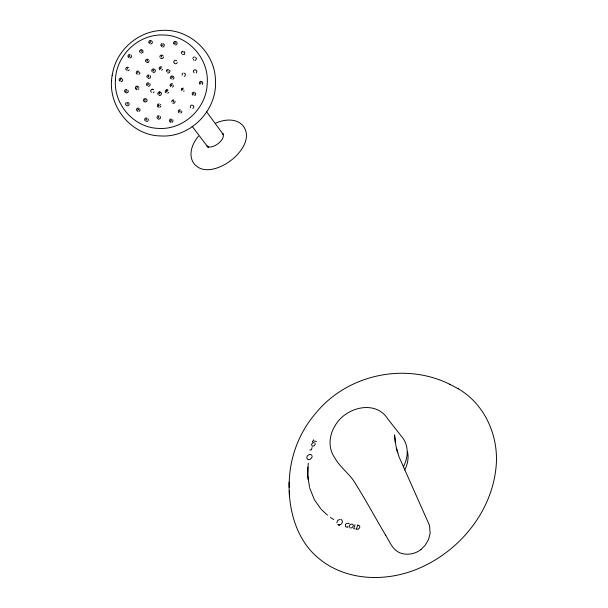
<?xml version="1.0" encoding="UTF-8"?>
<svg xmlns="http://www.w3.org/2000/svg" width="608" height="608" viewBox="0 0 608 608"><rect width="100%" height="100%" fill="white"/><g stroke="black" fill="none" stroke-linecap="round" stroke-linejoin="round"><path stroke-width="0.91" d="M112.222 75.232C106.499 104.622 130.386 135.493 160.618 135.949C190.821 137.97 217.74 109.774 215.445 79.823C214.776 51.9 188.594 27.778 160.565 30.499C136.504 31.973 115.277 51.756 112.176 75.666M147.075 100.806L146.84 99.53L145.829 98.762M312.147 456.464C312.39 457.771 309.016 460.917 307.587 459.321L307.04 458.63C306.029 456.167 309.145 453.37 311.418 454.868L311.957 455.544M307.724 469.703L307.656 471.375L307.823 467.187M355.148 528.914L353.727 528.664L355.034 524.75M316.494 441.492L314.047 441.028M289.226 487.418C288.549 460.651 298.026 433.778 315.537 413.47L315.598 413.402C347.176 374.3 405.475 361.882 450.27 384.537M336.809 522.827L337.615 520.509L339.568 519.399M308.241 463.205L307.716 475.319L309.518 487.19M111.614 81.115L111.667 80.621M313.69 439.797L312.398 441.856L312.778 441.948M347.852 527.121L347.928 526.642L346.841 527.25L345.633 526.581M159.25 105.701L158.544 104.948M163.484 56.962L162.952 58.186L161.804 58.672M127.346 104.15L127.118 103.39M152.35 42.454L151.802 43.632L150.609 44.042M150.564 76.973L150.016 78.151L148.185 78.386M153.626 70.672L153.239 69.859M173.668 85.667L172.573 87.164M171.334 120.87L170.939 120.042M173.044 120.962L171.95 122.444M192.865 58.414L193.374 57.319L194.492 56.939M333.731 519.551L330.486 517.492M185.22 75.506L185.334 74.176M177.308 62.578L176.51 63.604L175.233 63.832M404.594 470.045C407.725 464.512 408.872 457.512 407.504 451.805M403.241 466.929C408.158 458.257 408.971 446.637 402.982 438.269L387.722 418.851C375.144 398.962 344.523 407.778 334.894 426.117C328.89 435.609 328.046 448.544 334.826 457.923C339.56 466.427 347.487 472.34 353.202 480.077C364.124 496.994 374.969 517.279 385.761 535.382M160.778 106.294L159.912 107.244M127.528 69.122L127.27 68.142M128.904 70.315L129.268 69.798M127.741 92.576L128.28 91.398L127.916 90.174M125.955 102.744L125.529 104.447L126.244 105.306M138.882 88.7L137.97 89.528M175.302 43.274L175.036 42.294M149.614 85.91L150.153 84.732L149.788 83.501M162.587 69.403L161.675 70.239M138.381 109.79L137.697 110.078M168.066 71.417L167.8 70.422M154.143 91.854L153.231 92.682M184.399 54.332L184.878 52.47L184.087 51.536M147.752 121.053L148.124 120.536M168.659 92.446L167.74 93.282M158.756 117.754L158.498 116.751M193.876 70.156L193.367 71.25L194.081 72.785M196.43 72.922L196.901 71.068L196.11 70.133M202.358 84.451L202.836 82.589L202.046 81.654M182.423 73.203L182.126 75.255M198.489 136.169C192.364 143.351 187.842 154.652 193.732 163.278C202.852 175.279 220.727 168.18 230.554 160.74C240.456 153.376 252.252 138.176 243.276 126.054C236.634 117.975 224.496 119.183 215.901 123.082M174.58 102.972L175.188 101.202M173.493 101.878L173.69 101.278L173.037 100.86M147.432 60.922L146.551 61.043M146.809 101.392L145.092 102.106M349.144 523.792C349.281 522.682 344.379 523.093 345.412 526.118M385.616 535.146C389.865 541.91 392.935 551 401.531 553.386C408.12 555.34 415.652 553.759 420.994 549.48M420.964 549.51L425.068 545.391L428.518 539.63L430.145 533.254L429.544 525.517L399 456.745L395.968 446.097L394.546 434.872L395.238 442.685M138.928 74.427L139.772 73.393L139.696 72.162M183.684 91.314L184.209 90.888M161.561 57.03L161.629 56.02M141.132 51.665L141.497 51.163L141.056 50.578M161.766 43.563L160.755 44.946L161.53 46.527M153.497 70.855L152.76 70.847M136.975 88.16L137.332 87.658L136.899 87.066M195.373 60.42L196.475 58.923L195.609 57.312M172.991 79.382L174.086 77.892L173.227 76.281M159.585 93.928L158.848 93.921M139.072 111.386L139.977 110.557L139.787 108.672M194.689 95.623L195.616 94.787L195.426 92.895M180.774 113.172L181.693 112.343L181.8 111.013M192.842 108.475L193.937 106.985L193.07 105.374M184.27 76.319L184.832 76.015M145.145 100.692L144.582 100.715M175.378 44.939C177.095 45.098 177.787 42.476 176.267 41.739M162.655 47.067L163.856 46.656L164.327 44.802M141.474 53.192L143.032 52.265L142.842 50.38M129.892 58.087L131.45 57.16L131.26 55.275M182.947 51.156L181.488 52.014L181.67 53.77M183.852 54.644L182.56 54.576M127.71 70.718L128.364 70.627M121.266 78.31C119.54 77.391 118.203 80.248 119.882 81.084M194.385 69.867L195.586 69.935M121.053 81.662L122.238 81.259L122.702 79.42M148.413 86.313L149.066 86.222M153.459 89.581C151.643 88.236 149.469 90.995 151.453 92.226M127.201 92.887L125.924 92.804M167.968 90.174C166.166 88.844 164.023 91.565 165.954 92.819M160.588 92.287C159.053 91.23 156.94 92.963 158.133 94.574M127.004 102.585L128.28 102.668M158.87 119.244L160.444 118.332L160.246 116.44M147.212 121.357L145.935 121.273M171.023 121.144L170.46 121.022M144.772 99.651L145.168 99.742M173.972 103.261L172.695 103.086M337.63 524.598C340.343 526.558 344.143 521.877 341.643 519.832L340.693 519.384M146.163 118.963L146.543 119.784L145.852 120.072M179.732 110.755L180.173 111.576L179.299 111.728M138.001 108.969L138.411 109.341M338.451 525.046L339.667 525.038M312.094 447.594L311.288 450.034L309.791 449.897M145.259 98.701C143.344 98.329 142.736 101.232 144.529 101.832M159.266 92.933L159.775 93.533M159.205 103.968C157.077 103.52 156.59 106.78 158.635 107.236M193.671 93.161L194.119 93.989L193.238 94.149M126.114 90.44L126.487 91.253L125.636 91.413M166.721 90.82L167.109 91.641L166.242 91.808M148.018 83.76L148.398 84.573L147.539 84.74M171.562 84.687L171.958 85.508L171.084 85.675M173.835 99.925L172.262 100.198L171.699 101.832M120.604 79.108L120.977 79.914L120.126 80.081M200.807 82.278L201.256 83.098L200.366 83.266M148.36 75.977L148.808 76.798L147.942 76.965M171.927 76.889L172.376 77.718L171.502 77.885M160.641 67.739L161.029 68.552L160.162 68.727M313.698 442.616L312.618 442.89L311.524 444.418L312.193 446.166L313.948 445.96L315.256 444.228M129.458 55.48L129.838 56.286L128.98 56.46M182.56 88.95L183.016 89.893L182.012 89.596M146.809 118.096C145.327 117.473 143.99 119.366 144.978 120.589M171.547 119.176C169.404 118.393 168.614 121.737 170.658 122.352M159.121 115.892C156.97 115.087 156.165 118.476 158.24 119.069M182.864 52.113L183.198 52.288M138.67 108.125C136.481 107.259 135.66 110.732 137.788 111.294M158.749 106.066L158.369 105.921M150.153 41.39L150.602 42.21L149.735 42.385M180.371 109.896C178.661 109.128 177.399 111.826 178.988 112.708M137.834 71.995L138.115 72.679L137.286 73.013M126.798 89.627C125.058 88.722 123.698 91.557 125.392 92.416M350.048 527.904L351.979 527.79L353.339 525.966L353.21 524.932L352.572 524.21L350.444 524.271L349.296 525.95L349.41 527.174M192.432 105.199C190.98 104.546 189.688 106.514 190.669 107.684M175.704 41.488C173.896 40.622 172.672 43.388 174.245 44.399M174.891 43.419L174.549 43.282M162.906 43.708L164.031 44.24M137.568 86.26C135.827 85.348 134.482 88.206 136.169 89.049M130.12 54.674C128.326 53.778 127.072 56.681 128.774 57.547M168.477 69.616L166.774 69.836L166.341 71.554M201.529 81.48C199.774 80.59 198.466 83.288 200.009 84.307M167.527 72.846C169.123 73.674 170.643 71.501 169.548 70.194M172.657 76.091C170.894 75.194 169.586 77.984 171.205 78.934M152.996 72.284C154.584 73.104 156.096 70.938 155.002 69.631M149.089 75.179C147.622 74.412 146.224 76.418 147.235 77.626M194.393 92.363C192.66 91.466 191.322 94.179 192.896 95.16M148.686 82.954C146.923 82.034 145.601 84.907 147.288 85.774M152.266 89.27L152.851 89.422M159.41 91.975L159.995 92.135M159.068 95.312C160.656 96.14 162.176 93.974 161.082 92.667M120.688 78.151L121.927 78.485M126.776 105.67C128.356 106.499 129.854 104.34 128.767 103.041M183.418 88.16L181.45 88.555L181.42 90.539M166.805 89.862L167.337 90.007M183.867 73.044L185.03 73.614M172.809 84.056C171 82.711 168.88 85.439 170.787 86.708M128.584 67.541C126.753 66.097 124.541 68.97 126.593 70.178M154.516 69.259C152.996 68.111 150.845 69.905 152.053 71.508M146.627 62.578L148.481 62.434L149.127 60.701M161.903 67.138C160.086 65.717 157.943 68.522 159.889 69.791M142.348 50.008C140.524 48.511 138.343 51.406 140.349 52.66M147.334 60.177L147.508 60.724M151.491 40.85C149.667 39.33 147.516 42.226 149.484 43.51M138.73 71.318C136.785 69.966 135.105 73.226 137.165 74.229M457.634 388.413C485.572 404.191 499.753 437.882 495.832 469.148C491.059 510.583 462.407 547.018 425.478 565.303C392.183 582.19 348.164 583.087 318.508 558.197C296.309 539.889 288.412 509.846 289.096 482.114M449.7 384.241L458.227 388.717M148.428 59.66C147.113 58.292 144.674 59.994 145.806 61.636M207.989 147.09L208.514 147.402M160.596 58.178L161.15 58.543M163.035 55.83C161.964 54.302 159.349 55.282 159.972 57.175M176.647 60.823C175.492 59.386 172.984 60.99 174.002 62.601M194.074 60.352L193.283 59.417M161.804 45.418L162.549 45.41L162.708 44.787M135.713 88.707L136.686 89.444M138.198 86.427L138.974 87.362M327.522 515.181L321.374 509.542M314.587 442.791L315.157 443.414M174.207 63.065L174.663 63.559M206.659 145.631C211.242 151.02 226.647 139.437 222.726 133.555L223.516 134.687M207.146 146.262L207.526 146.703M320.864 508.934L314.29 499.525L309.692 487.958M192.12 126.266L207.883 147.09M206.667 111.872L223.44 134.68M160.421 104.462L160.793 104.986M151.985 41.222L152.274 41.777M150.199 75.742L150.488 76.296M172.68 119.723L172.968 120.285M147.934 118.644L148.299 119.882M396.279 448.316L397.579 452.74M308.089 479.628L307.716 471.466M289.324 490.747L289.461 496.424M115.429 79.922C113.491 104.371 133.965 127.885 158.673 128.402C183.662 130.013 206.446 108.361 207.229 83.562C209.213 58.946 188.457 35.302 163.575 35.013C138.738 33.676 116.174 55.252 115.429 79.922M356.569 528.846L356.562 529.158C358.682 530.655 362.277 525.122 357.588 525.221L356.569 528.846M358.203 525.297L357.664 525.251L358.203 525.297"/></g></svg>
